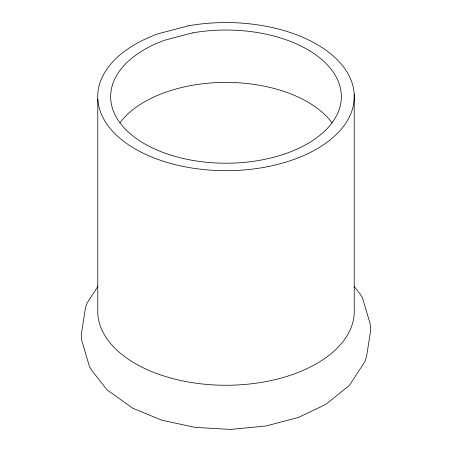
<?xml version="1.0" encoding="UTF-8"?>
<svg xmlns="http://www.w3.org/2000/svg" width="452" height="452" viewBox="0 0 452 452"><rect width="100%" height="100%" fill="white"/><g stroke="black" fill="none" stroke-linecap="round" stroke-linejoin="round"><path stroke-width="0.68" d="M97.915 286.336L87.044 303.151L85.434 308.027L81.219 335.147L81.784 340.605L89.552 366.871L92.072 370.798L107.197 390.008L132.764 408.212L161.771 420.179L195.151 427.406L230.639 429.4L265.81 426.021L298.269 417.501L325.796 404.427L349.56 385.251L364.956 361.464L366.566 356.588L370.781 329.468L370.216 324.011L362.447 297.744L359.928 293.817L354.311 286.681M354.215 94.106L354.215 308.676A128.289 74.066 0 0 1 230.356 385.217A128.289 74.066 0 0 1 97.785 313.705L97.785 99.141M120.012 122.712A115.35 66.597 0 0 1 226.102 82.4A115.35 66.597 0 0 1 332.062 122.82M188.608 25.775L158.121 33.776A128.289 74.066 0 0 0 156.03 158.703A128.289 74.066 0 0 0 353.023 107A128.289 74.066 0 0 0 188.608 25.775M192.377 32.923L164.963 40.115A115.35 66.597 0 0 0 163.087 152.443A115.35 66.597 0 0 0 340.209 105.954A115.35 66.597 0 0 0 192.377 32.923"/></g></svg>
